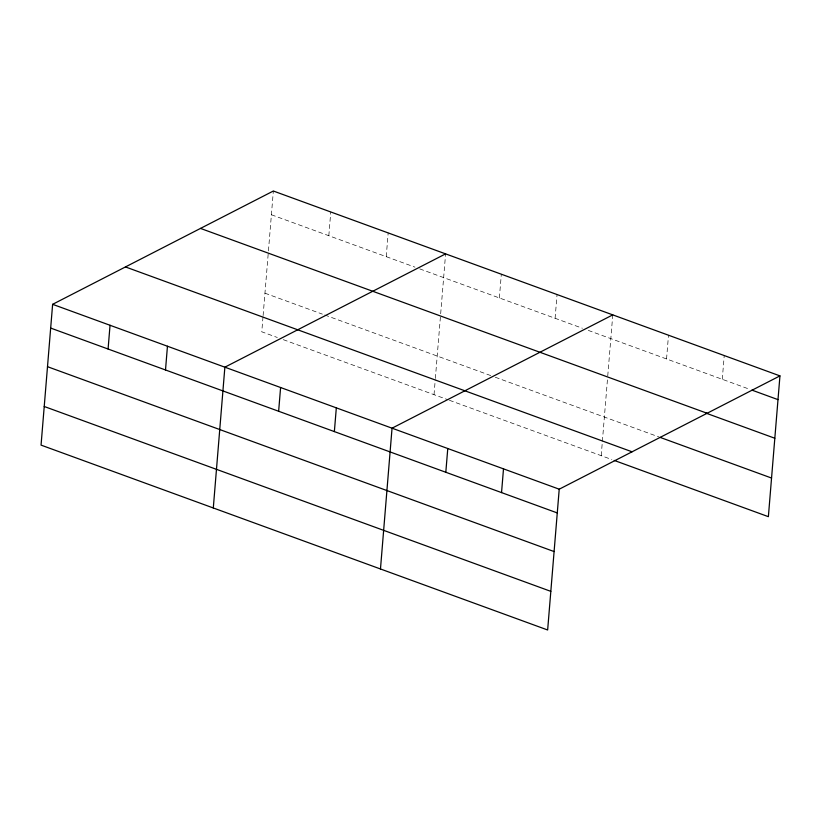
<?xml version="1.0" encoding="UTF-8"?>
<svg xmlns="http://www.w3.org/2000/svg" width="821" height="821" viewBox="0 0 821 821"><rect width="100%" height="100%" fill="white"/><g stroke="black" fill="none" stroke-linecap="round" stroke-linejoin="round"><path stroke-width="0.62" stroke-dasharray="4.11 3.08" d="M263.007 316.865L261.776 331.807L277.324 337.482M263.11 315.613L268.231 253.391M268.436 250.898L273.352 191.016M328.821 235.719L330.771 211.972M386.229 256.665L388.179 232.918M434.022 394.665L435.253 379.713M435.356 378.471L440.467 316.249M440.672 313.755L445.598 253.874M499.373 297.951L501.323 274.204M555.099 318.291L557.048 294.544M601.198 455.676L607.643 377.25M607.745 376.008L612.774 314.874M666.549 358.962L668.499 335.214M722.275 379.292L724.225 355.544M271.402 214.763L414.933 267.143M419.726 268.888L582.366 328.236M588.298 330.401L749.542 389.246M264.957 293.189L322.366 314.135M324.757 315.007L492.918 376.377M495.299 377.239L658.914 436.946M283.307 339.668L448.245 399.858M449.436 400.289L611.871 459.565"/><path stroke-width="1.23" d="M779.95 375.885L273.352 191.016L52.626 304.324L41.05 445.115L547.648 629.984L559.224 489.193L779.95 375.885L768.374 516.676L614.241 460.427M108.085 349.017L110.035 325.27M165.503 369.973L167.453 346.226M213.296 507.973L224.872 367.182L445.598 253.874M278.637 411.259L280.597 387.512M334.363 431.589L336.323 407.852M380.472 568.974L392.048 428.182L612.774 314.874M445.813 472.26L447.773 448.523M501.539 492.6L503.499 468.853M751.913 390.108L778 399.632M200.509 228.412L707.107 413.271M706.05 413.158L774.819 438.25M660.094 437.377L771.555 478.048M125.469 266.938L632.057 451.796M52.626 304.324L559.224 489.193M50.676 328.072L557.264 512.93M47.495 366.689L554.093 551.558M44.221 406.487L550.819 591.356"/></g></svg>
